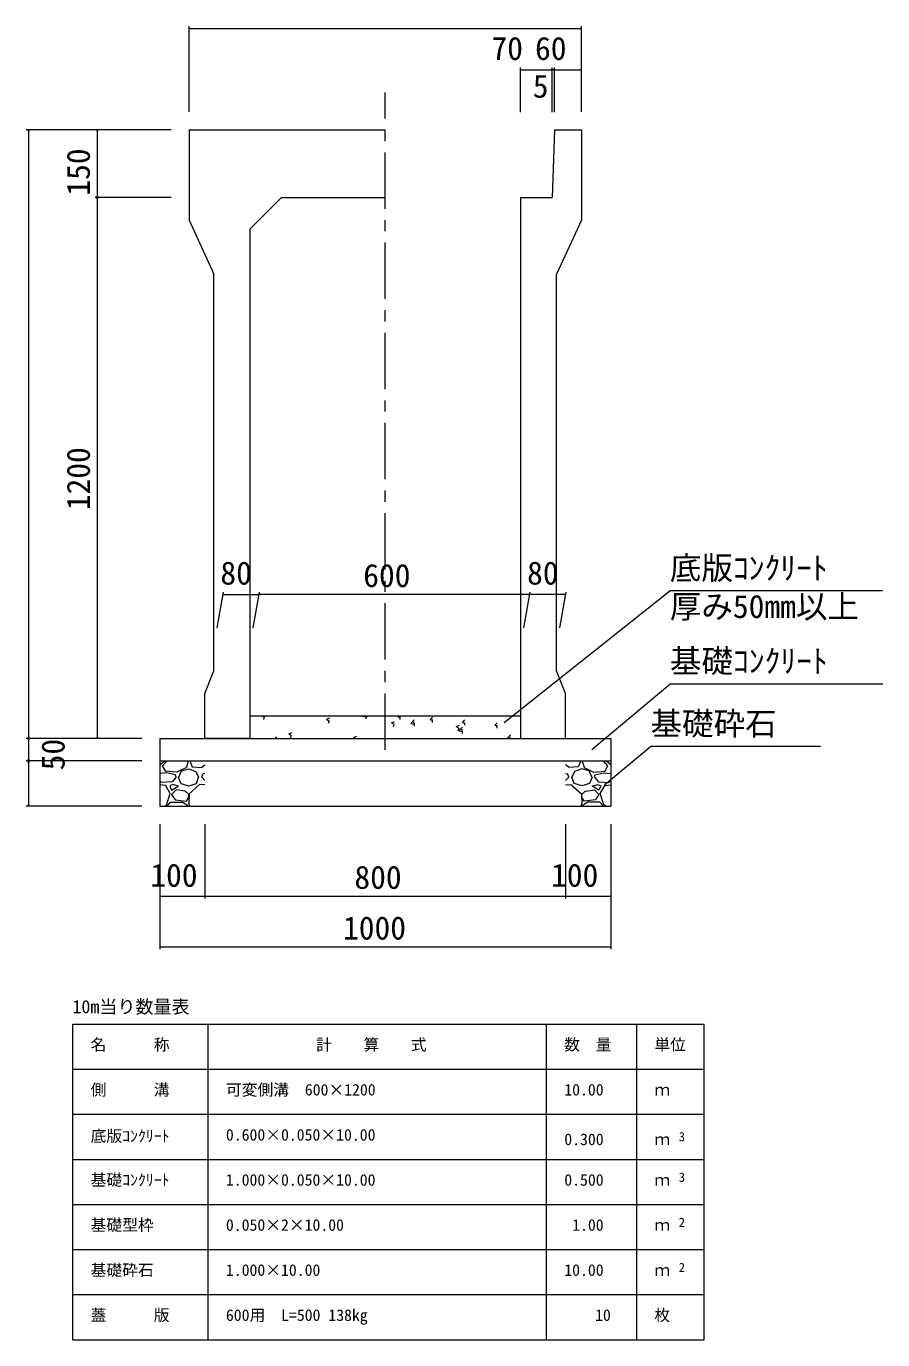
# Model space of a CAD drawing. Units: millimetres on the paper, scale 1:20. Extents: x 0 to 841, y 0 to 594.
# Drawn here: x 190.4 to 285.4, y 179.5 to 325.2 of the extents above; entities that cross this region are included whole.
import ezdxf
from ezdxf.enums import TextEntityAlignment as Align

# ---------------------------------------------------------------- set-up
doc = ezdxf.new("R2010")
doc.units = ezdxf.units.MM
doc.linetypes.add('USER1', pattern=[10, 6.25, -1.25, 1.25, -1.25])
for name, color, linetype, lineweight in [('D-STR-DIM（寸法）', 7, 'Continuous', 18), ('D-STR-HTXT（旗揚げ）', 4, 'Continuous', 18), ('D-STR-STRn（構造物）', 5, 'Continuous', 18), ('D-STR（構造物外形線）', 1, 'Continuous', 18)]:
    doc.layers.add(name, color=color, linetype=linetype, lineweight=lineweight)
doc.layers.add('D-STR-TXT（文字）', color=7, linetype='Continuous')
doc.styles.add('ＭＳ ゴシック', font='')
doc.styles.get('ＭＳ ゴシック').set_extended_font_data('MS Gothic')

msp = doc.modelspace()

# ---------------------------------------------------------------- linework, layer by layer
at = {"layer": 'D-STR-DIM（寸法）'}
for p, q in [((208.467, 315.698), (208.467, 325.187)), ((208.467, 324.937), (208.617, 324.962)), ((208.467, 324.937), (208.487, 324.937)), ((208.617, 324.912), (208.467, 324.937)), ((208.487, 324.937), (251.947, 324.937)), ((251.817, 324.962), (251.967, 324.937)), ((251.967, 324.937), (251.817, 324.912)), ((251.967, 324.937), (251.947, 324.937)), ((251.967, 315.698), (251.967, 325.187)), ((245.217, 315.661), (245.217, 320.604)), ((248.717, 315.661), (248.717, 320.604)), ((248.717, 315.661), (248.717, 320.604)), ((248.966, 315.663), (248.966, 320.604)), ((248.966, 315.663), (248.966, 320.604)), ((251.967, 315.698), (251.967, 320.604)), ((245.217, 320.354), (245.367, 320.379)), ((245.217, 320.354), (245.237, 320.354)), ((245.367, 320.329), (245.217, 320.354)), ((245.237, 320.354), (248.697, 320.354)), ((248.567, 320.379), (248.717, 320.354)), ((248.717, 320.354), (248.567, 320.329)), ((248.717, 320.354), (248.697, 320.354)), ((248.717, 320.354), (248.867, 320.379)), ((248.717, 320.354), (248.737, 320.354)), ((248.867, 320.329), (248.717, 320.354)), ((248.946, 320.354), (248.737, 320.354)), ((248.816, 320.379), (248.966, 320.354)), ((248.966, 320.354), (248.816, 320.329)), ((248.966, 320.354), (248.946, 320.354)), ((248.966, 320.354), (249.116, 320.379)), ((248.966, 320.354), (248.986, 320.354)), ((249.116, 320.329), (248.966, 320.354)), ((248.986, 320.354), (251.947, 320.354)), ((251.817, 320.379), (251.967, 320.354)), ((251.967, 320.354), (251.817, 320.329)), ((251.967, 320.354), (251.947, 320.354)), ((206.467, 313.698), (190.421, 313.698)), ((190.646, 313.548), (190.671, 313.698)), ((190.671, 313.698), (190.671, 313.678)), ((190.671, 313.698), (190.696, 313.548)), ((190.671, 313.678), (190.671, 246.218)), ((206.467, 313.698), (198.042, 313.698)), ((198.267, 313.548), (198.292, 313.698)), ((198.292, 313.698), (198.292, 313.678)), ((198.292, 313.698), (198.317, 313.548)), ((198.292, 313.678), (198.292, 306.218)), ((206.467, 306.198), (198.042, 306.198)), ((206.467, 306.198), (198.042, 306.198)), ((198.292, 306.198), (198.267, 306.348)), ((198.267, 306.048), (198.292, 306.198)), ((198.317, 306.348), (198.292, 306.198)), ((198.292, 306.198), (198.292, 306.218)), ((198.292, 306.198), (198.292, 306.178)), ((198.292, 306.198), (198.317, 306.048)), ((198.292, 306.178), (198.292, 246.218)), ((211.57, 258.451), (212.269, 262.418)), ((215.57, 258.451), (216.269, 262.418)), ((215.57, 258.451), (216.269, 262.418)), ((245.57, 258.451), (246.269, 262.418)), ((245.57, 258.451), (246.269, 262.418)), ((249.57, 258.451), (250.269, 262.418)), ((212.225, 262.168), (212.375, 262.193)), ((212.225, 262.168), (212.245, 262.168)), ((212.375, 262.143), (212.225, 262.168)), ((212.245, 262.168), (216.205, 262.168)), ((216.075, 262.193), (216.225, 262.168)), ((216.225, 262.168), (216.075, 262.143)), ((216.225, 262.168), (216.205, 262.168)), ((216.225, 262.168), (216.375, 262.193)), ((216.225, 262.168), (216.245, 262.168)), ((216.375, 262.143), (216.225, 262.168)), ((246.205, 262.168), (216.245, 262.168)), ((246.075, 262.193), (246.225, 262.168)), ((246.225, 262.168), (246.075, 262.143)), ((246.225, 262.168), (246.205, 262.168)), ((246.225, 262.168), (246.375, 262.193)), ((246.225, 262.168), (246.245, 262.168)), ((246.375, 262.143), (246.225, 262.168)), ((250.205, 262.168), (246.245, 262.168)), ((250.075, 262.193), (250.225, 262.168)), ((250.225, 262.168), (250.075, 262.143)), ((250.225, 262.168), (250.205, 262.168)), ((203.217, 246.198), (190.421, 246.198)), ((203.217, 246.198), (190.421, 246.198)), ((190.671, 246.198), (190.646, 246.348)), ((190.646, 246.048), (190.671, 246.198)), ((190.696, 246.348), (190.671, 246.198)), ((190.671, 246.198), (190.671, 246.218)), ((190.671, 246.198), (190.671, 246.178)), ((190.671, 246.198), (190.696, 246.048)), ((203.217, 246.198), (198.042, 246.198)), ((198.292, 246.198), (198.267, 246.348)), ((198.317, 246.348), (198.292, 246.198)), ((198.292, 246.198), (198.292, 246.218)), ((190.671, 246.178), (190.671, 243.718)), ((203.217, 243.698), (190.421, 243.698)), ((203.217, 243.698), (190.421, 243.698)), ((190.671, 243.698), (190.646, 243.848)), ((190.646, 243.548), (190.671, 243.698)), ((190.696, 243.848), (190.671, 243.698)), ((190.671, 243.698), (190.671, 243.718)), ((190.671, 243.698), (190.671, 243.678)), ((190.671, 243.698), (190.696, 243.548)), ((190.671, 243.678), (190.671, 238.718)), ((203.217, 238.698), (190.421, 238.698)), ((190.671, 238.698), (190.646, 238.848)), ((190.696, 238.848), (190.671, 238.698)), ((190.671, 238.698), (190.671, 238.718)), ((205.217, 236.698), (205.217, 222.825)), ((205.217, 236.698), (205.217, 228.448)), ((210.217, 236.698), (210.217, 228.448)), ((210.217, 236.698), (210.217, 228.448)), ((250.217, 236.698), (250.217, 228.448)), ((250.217, 236.698), (250.217, 228.448)), ((255.217, 236.698), (255.217, 228.448)), ((255.217, 236.698), (255.217, 222.825)), ((205.217, 228.698), (205.367, 228.723)), ((210.067, 228.723), (210.217, 228.698)), ((210.217, 228.698), (210.367, 228.723)), ((250.067, 228.723), (250.217, 228.698)), ((250.217, 228.698), (250.367, 228.723)), ((255.067, 228.723), (255.217, 228.698)), ((205.217, 228.698), (205.237, 228.698)), ((205.367, 228.673), (205.217, 228.698)), ((205.237, 228.698), (210.197, 228.698)), ((210.217, 228.698), (210.067, 228.673)), ((210.217, 228.698), (210.197, 228.698)), ((210.217, 228.698), (210.237, 228.698)), ((210.367, 228.673), (210.217, 228.698)), ((210.237, 228.698), (250.197, 228.698)), ((250.217, 228.698), (250.067, 228.673)), ((250.217, 228.698), (250.197, 228.698)), ((250.217, 228.698), (250.237, 228.698)), ((250.367, 228.673), (250.217, 228.698)), ((250.237, 228.698), (255.197, 228.698)), ((255.217, 228.698), (255.067, 228.673)), ((255.217, 228.698), (255.197, 228.698)), ((205.217, 223.075), (205.367, 223.1)), ((205.217, 223.075), (205.237, 223.075)), ((205.367, 223.05), (205.217, 223.075)), ((205.237, 223.075), (255.197, 223.075)), ((255.067, 223.1), (255.217, 223.075)), ((255.217, 223.075), (255.067, 223.05)), ((255.217, 223.075), (255.197, 223.075))]:
    msp.add_line(p, q, dxfattribs=at)
at = {"layer": 'D-STR-HTXT（旗揚げ）'}
for p, q in [((243.411, 247.963), (261.761, 262.558)), ((285.359, 262.558), (261.761, 262.558)), ((253.123, 244.967), (261.769, 252.231)), ((285.367, 252.231), (261.769, 252.231)), ((254.534, 241.038), (259.618, 245.3)), ((278.482, 245.3), (259.618, 245.3)), ((195.59, 214.51), (265.59, 214.51)), ((195.59, 179.51), (195.59, 214.51)), ((210.59, 179.51), (210.59, 214.51)), ((248.09, 179.51), (248.09, 214.51)), ((258.09, 198.51), (258.09, 214.51)), ((258.09, 179.51), (258.09, 214.51)), ((265.59, 179.51), (265.59, 214.51)), ((195.59, 209.51), (265.59, 209.51)), ((195.59, 204.51), (265.59, 204.51)), ((195.59, 199.51), (265.59, 199.51)), ((195.59, 194.51), (265.59, 194.51)), ((195.59, 189.51), (265.59, 189.51)), ((195.59, 184.51), (265.59, 184.51)), ((195.59, 179.51), (265.59, 179.51))]:
    msp.add_line(p, q, dxfattribs=at)
at = {"layer": 'D-STR-STRn（構造物）', "color": 7, "linetype": 'USER1'}
msp.add_line((230.217, 244.948), (230.217, 317.853), dxfattribs=at)
at = {"layer": 'D-STR-STRn（構造物）', "color": 7}
for p, q in [((215.217, 248.698), (245.217, 248.698)), ((216.589, 248.698), (216.784, 248.567)), ((216.743, 248.29), (216.845, 248.592)), ((223.72, 248.334), (224.07, 248.468)), ((223.721, 248.334), (223.969, 248.166)), ((223.929, 247.889), (224.03, 248.192)), ((227.712, 248.683), (227.726, 248.698)), ((227.712, 248.683), (228.157, 248.614)), ((228.113, 248.392), (228.078, 248.698)), ((228.29, 248.607), (228.273, 248.698)), ((230.906, 247.934), (231.256, 248.068)), ((230.906, 247.934), (231.155, 247.766)), ((231.114, 247.489), (231.216, 247.791)), ((231.617, 248.597), (231.702, 248.698)), ((231.617, 248.597), (231.916, 248.571)), ((231.876, 248.293), (231.818, 248.607)), ((233.048, 247.856), (233.438, 248.261)), ((233.048, 247.856), (233.493, 247.787)), ((233.45, 247.564), (233.394, 248.039)), ((235.203, 248.283), (235.444, 248.571)), ((235.203, 248.284), (235.502, 248.257)), ((235.462, 247.979), (235.405, 248.293)), ((238.092, 247.533), (238.442, 247.668)), ((238.79, 247.97), (239.031, 248.257)), ((238.79, 247.97), (239.088, 247.944)), ((239.049, 247.666), (238.991, 247.979)), ((242.376, 247.656), (242.617, 247.943)), ((242.376, 247.656), (242.675, 247.63)), ((242.635, 247.352), (242.577, 247.665)), ((218.055, 246.198), (218.207, 246.379)), ((219.519, 246.721), (219.869, 246.856)), ((219.519, 246.721), (219.768, 246.554)), ((219.728, 246.277), (219.829, 246.579)), ((226.705, 246.321), (227.055, 246.455)), ((226.705, 246.321), (226.887, 246.198)), ((238.092, 247.533), (238.341, 247.365)), ((238.3, 247.089), (238.401, 247.391)), ((238.384, 247.028), (238.774, 247.434)), ((238.384, 247.028), (238.829, 246.959)), ((238.786, 246.737), (238.731, 247.212)), ((243.721, 246.2), (244.11, 246.606)), ((243.721, 246.201), (243.736, 246.198)), ((244.088, 246.198), (244.067, 246.384))]:
    msp.add_line(p, q, dxfattribs=at)
at = {"layer": 'D-STR-STRn（構造物）'}
for p, q in [((205.217, 246.198), (255.217, 246.198)), ((205.217, 246.198), (205.217, 238.698)), ((255.217, 246.198), (255.217, 238.698)), ((205.217, 243.698), (255.217, 243.698)), ((205.217, 243.263), (205.78, 243.698)), ((205.526, 243.146), (206.023, 243.698)), ((208.378, 243.696), (208.178, 242.996)), ((208.548, 243.698), (208.818, 243.058)), ((251.887, 243.698), (251.617, 243.058)), ((252.057, 243.696), (252.257, 242.996)), ((254.909, 243.146), (254.412, 243.698)), ((255.217, 243.263), (254.654, 243.698)), ((205.98, 242.39), (205.217, 242.31)), ((205.886, 242.543), (205.536, 243.143)), ((207.123, 242.456), (205.873, 242.556)), ((206.974, 242.149), (205.974, 242.399)), ((207.026, 241.896), (206.576, 241.396)), ((207.026, 241.893), (206.976, 242.143)), ((208.178, 242.992), (207.128, 242.442)), ((207.272, 241.897), (207.572, 241.197)), ((207.325, 241.896), (207.625, 242.596)), ((207.626, 242.596), (208.426, 242.846)), ((208.424, 242.846), (209.224, 242.546)), ((208.823, 243.043), (209.873, 242.993)), ((209.227, 242.544), (209.527, 241.894)), ((209.274, 241.198), (209.524, 241.898)), ((210.217, 241.538), (209.874, 241.912)), ((209.875, 241.897), (210.025, 242.297)), ((209.876, 243), (210.217, 243.263)), ((210.217, 242.31), (210.03, 242.29)), ((250.558, 243), (250.217, 243.263)), ((250.217, 242.31), (250.404, 242.29)), ((250.217, 241.538), (250.56, 241.912)), ((250.56, 241.897), (250.41, 242.297)), ((251.612, 243.043), (250.562, 242.993)), ((251.208, 242.544), (250.908, 241.894)), ((251.16, 241.198), (250.91, 241.898)), ((252.01, 242.846), (251.21, 242.546)), ((252.808, 242.596), (252.008, 242.846)), ((252.256, 242.992), (253.306, 242.442)), ((253.11, 241.896), (252.81, 242.596)), ((253.163, 241.897), (252.863, 241.197)), ((253.312, 242.456), (254.562, 242.556)), ((253.408, 241.893), (253.458, 242.143)), ((253.409, 241.896), (253.859, 241.396)), ((253.46, 242.149), (254.46, 242.399)), ((254.454, 242.39), (255.217, 242.31)), ((254.549, 242.543), (254.899, 243.143)), ((205.424, 241.312), (205.217, 241.538)), ((205.827, 240.991), (205.217, 241.042)), ((206.572, 241.399), (205.422, 241.299)), ((206.387, 240.099), (205.837, 240.999)), ((206.324, 240.946), (206.524, 240.446)), ((206.675, 241.094), (206.325, 240.944)), ((206.524, 240.447), (207.274, 240.897)), ((207.026, 240.496), (206.526, 239.996)), ((207.278, 240.897), (206.678, 241.097)), ((208.032, 240.349), (207.032, 240.499)), ((207.572, 241.192), (208.422, 240.942)), ((208.429, 240.943), (209.279, 241.193)), ((209.627, 241.096), (208.477, 240.046)), ((210.217, 241.042), (209.627, 241.091)), ((250.217, 241.042), (250.807, 241.091)), ((250.807, 241.096), (251.957, 240.046)), ((252.006, 240.943), (251.156, 241.193)), ((252.862, 241.192), (252.012, 240.942)), ((252.403, 240.349), (253.403, 240.499)), ((253.157, 240.897), (253.757, 241.097)), ((253.91, 240.447), (253.16, 240.897)), ((253.409, 240.496), (253.909, 239.996)), ((253.759, 241.094), (254.109, 240.944)), ((253.862, 241.399), (255.012, 241.299)), ((254.11, 240.946), (253.91, 240.446)), ((254.048, 240.099), (254.598, 240.999)), ((254.607, 240.991), (255.217, 241.042)), ((255.01, 241.312), (255.217, 241.538)), ((205.976, 238.844), (206.376, 240.094)), ((206.023, 238.698), (206.426, 239.146)), ((206.426, 239.146), (207.726, 239.146)), ((206.524, 239.998), (206.924, 239.398)), ((206.927, 239.394), (208.177, 239.244)), ((207.724, 239.157), (208.374, 238.707)), ((208.436, 239.986), (208.036, 240.336)), ((208.177, 239.247), (208.427, 239.697)), ((208.418, 239.008), (208.548, 238.698)), ((208.474, 240.048), (208.424, 238.998)), ((208.426, 239.696), (208.426, 239.996)), ((252.017, 239.008), (251.887, 238.698)), ((251.961, 240.048), (252.011, 238.998)), ((251.998, 239.986), (252.398, 240.336)), ((252.257, 239.247), (252.007, 239.697)), ((252.008, 239.696), (252.008, 239.996)), ((252.71, 239.157), (252.06, 238.707)), ((253.507, 239.394), (252.257, 239.244)), ((254.008, 239.146), (252.708, 239.146)), ((253.91, 239.998), (253.51, 239.398)), ((254.412, 238.698), (254.009, 239.146)), ((254.458, 238.844), (254.058, 240.094)), ((205.217, 238.698), (238.717, 238.698)), ((205.217, 238.698), (255.217, 238.698)), ((205.78, 238.698), (205.976, 238.85)), ((254.654, 238.698), (254.458, 238.85))]:
    msp.add_line(p, q, dxfattribs=at)
at = {"layer": 'D-STR（構造物外形線）'}
for p, q in [((208.467, 313.698), (230.217, 313.698)), ((208.467, 313.698), (208.467, 303.698)), ((248.967, 313.698), (248.717, 306.198)), ((248.967, 313.698), (251.967, 313.698)), ((251.967, 313.698), (251.967, 303.698)), ((218.717, 306.198), (215.217, 302.698)), ((218.717, 306.198), (230.217, 306.198)), ((245.217, 306.198), (245.217, 246.198)), ((245.217, 306.198), (248.717, 306.198)), ((208.467, 303.698), (211.217, 297.698)), ((251.967, 303.698), (249.217, 297.698)), ((215.217, 302.698), (215.217, 246.198)), ((211.217, 253.698), (211.217, 297.698)), ((249.217, 253.698), (249.217, 297.698)), ((210.217, 251.198), (211.217, 253.698)), ((250.217, 251.198), (249.217, 253.698)), ((210.217, 246.198), (210.217, 251.198)), ((250.217, 246.198), (250.217, 251.198)), ((215.217, 246.198), (210.217, 246.198)), ((245.217, 246.198), (250.217, 246.198))]:
    msp.add_line(p, q, dxfattribs=at)

# ---------------------------------------------------------------- texts
at = {"layer": 'D-STR-DIM（寸法）', "style": 'ＭＳ ゴシック'}
for s, p in [('70', (241.991, 320.679)), ('60', (246.822, 320.679)), ('5', (246.575, 316.483)), ('80', (211.942, 262.493)), ('600', (227.779, 262.218)), ('80', (245.942, 262.493)), ('100', (204.173, 228.977)), ('800', (226.797, 228.748)), ('100', (248.6, 228.977)), ('1000', (225.536, 223.125))]:
    msp.add_text(s, height=2.566, dxfattribs=at).set_placement(p, align=Align.BOTTOM_LEFT)
for s, p in [('150', (198.242, 306.404)), ('1200', (198.242, 271.517)), ('50', (195.439, 242.665))]:
    msp.add_text(s, height=2.566, rotation=90, dxfattribs=at).set_placement(p, align=Align.BOTTOM_LEFT)
at = {"layer": 'D-STR-TXT（文字）', "style": 'ＭＳ ゴシック'}
for s, height, p in [('底版ｺﾝｸﾘｰﾄ', 2.566, (261.761, 263.058)), ('厚み50mm以上', 2.566, (261.761, 258.787)), ('基礎ｺﾝｸﾘｰﾄ', 2.566, (261.769, 252.731)), ('基礎砕石', 2.566, (259.618, 245.8)), ('10m当り数量表', 1.466, (195.535, 215.273)), ('名\u3000\u3000\u3000称', 1.283, (197.551, 211.212)), ('計\u3000\u3000算\u3000\u3000式', 1.283, (222.555, 211.212)), ('数\u3000量', 1.283, (250.051, 211.212)), ('単位', 1.283, (260.051, 211.212)), ('側\u3000\u3000\u3000溝', 1.283, (197.551, 206.212)), ('可変側溝\u3000600×1200', 1.283, (212.551, 206.212)), ('10.00', 1.283, (250.065, 206.212)), ('ｍ', 1.283, (260.051, 206.212)), ('底版ｺﾝｸﾘｰﾄ', 1.283, (197.551, 201.079)), ('0.600×0.050×10.00', 1.283, (212.551, 201.212)), ('3', 1.026, (262.752, 201.214)), ('0.300', 1.283, (250.065, 200.712)), ('ｍ', 1.283, (260.051, 200.712)), ('基礎ｺﾝｸﾘｰﾄ', 1.283, (197.551, 196.212)), ('1.000×0.050×10.00', 1.283, (212.551, 196.212)), ('0.500', 1.283, (250.065, 196.212)), ('ｍ', 1.283, (260.051, 196.212)), ('3', 1.026, (262.752, 196.714)), ('基礎型枠', 1.283, (197.551, 191.212)), ('0.050×2×10.00', 1.283, (212.551, 191.212)), (' 1.00', 1.283, (250.065, 191.212)), ('ｍ', 1.283, (260.051, 191.212)), ('2', 1.026, (262.752, 191.714)), ('基礎砕石', 1.283, (197.551, 186.212)), ('2', 1.026, (262.752, 186.714)), ('1.000×10.00', 1.283, (212.551, 186.212)), ('10.00', 1.283, (250.065, 186.212)), ('ｍ', 1.283, (260.051, 186.212)), ('蓋\u3000\u3000\u3000版', 1.283, (197.551, 181.212)), ('600用\u3000L=500 138kg', 1.283, (212.551, 181.212)), ('10', 1.283, (253.476, 181.212)), ('枚', 1.283, (260.051, 181.212))]:
    msp.add_text(s, height=height, dxfattribs=at).set_placement(p, align=Align.BOTTOM_LEFT)

doc.saveas('drawing.dxf')
